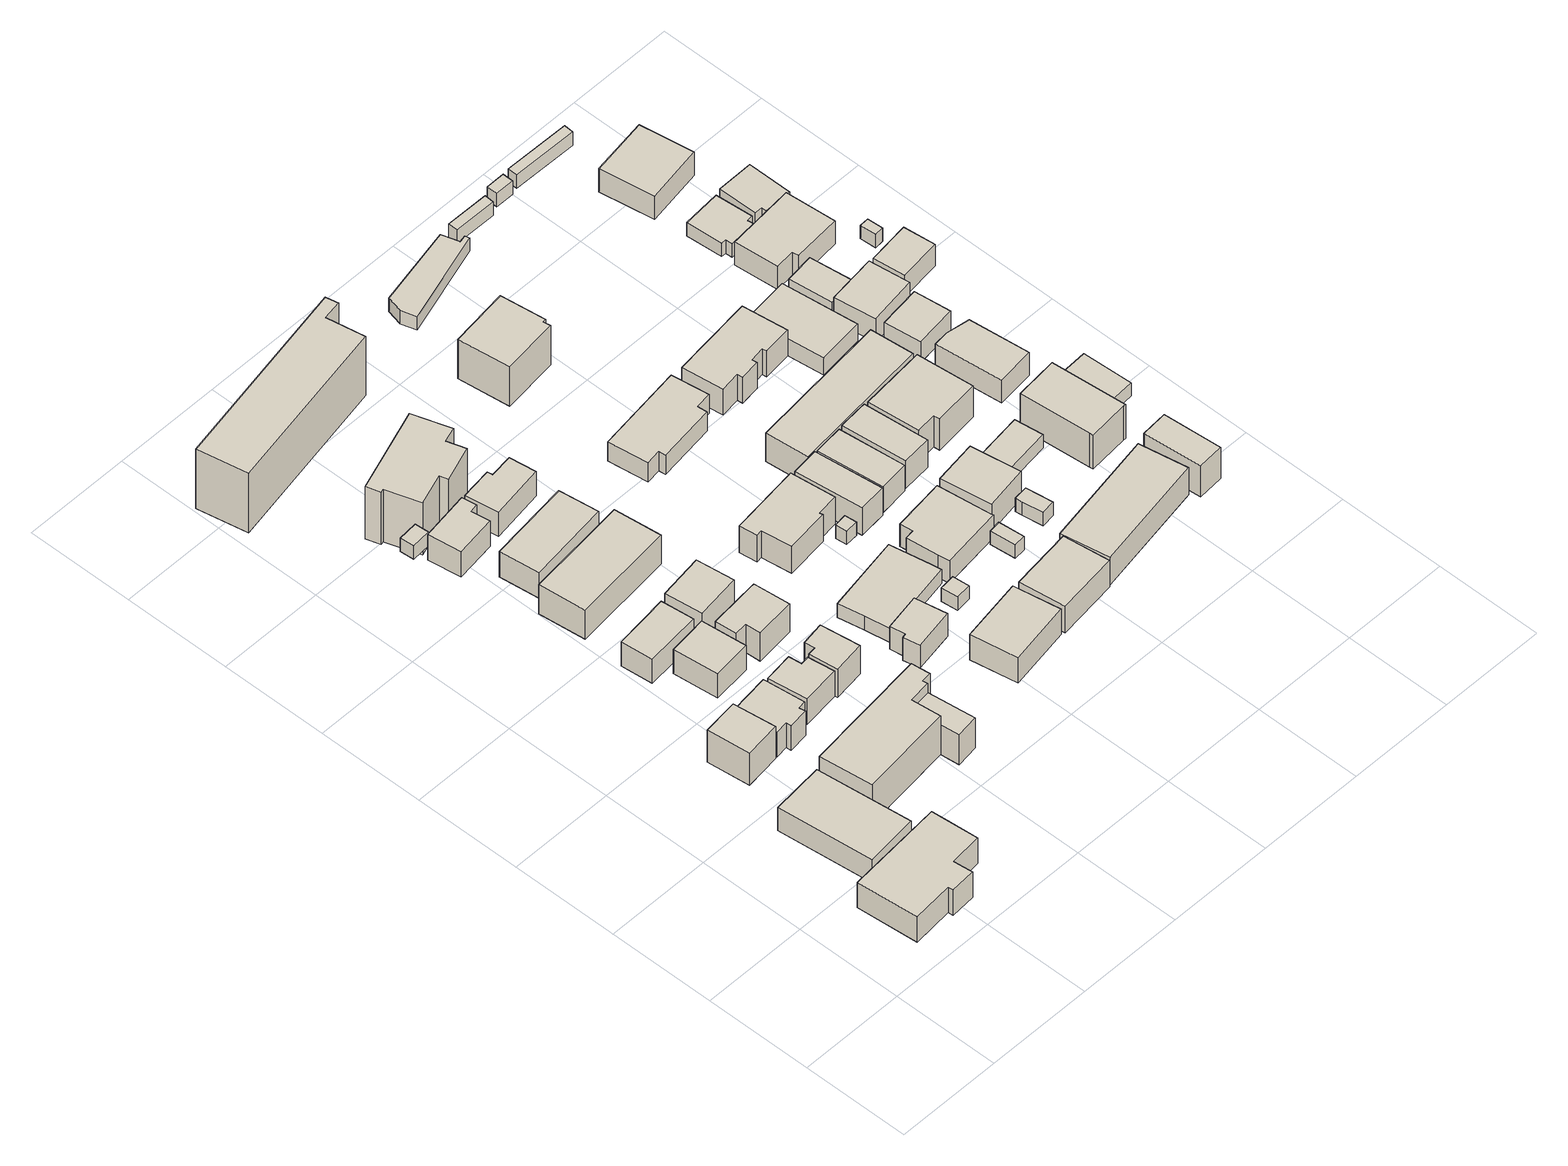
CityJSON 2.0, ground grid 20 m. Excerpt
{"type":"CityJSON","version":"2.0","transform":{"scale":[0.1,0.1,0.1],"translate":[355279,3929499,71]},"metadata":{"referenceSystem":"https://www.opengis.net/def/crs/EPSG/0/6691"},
"CityObjects":{
"building1":{"type":"Building","attributes":{"usage":"411","measuredHeight":7.6,"storeysAboveGround":2,"BuildingIDAttribute.prefecture":"14","BuildingIDAttribute.city":"14153","BuildingDetailAttribute.totalFloorArea":333.17,"BuildingDetailAttribute.buildingFootprintArea":166.59,"BuildingDetailAttribute.buildingStructureType":"601","BuildingDetailAttribute.buildingStructureOrgType":"1","BuildingDetailAttribute.orgUsage":"10","BuildingDetailAttribute.surveyYear":2015},"geometry":[{"type":"Solid","lod":"1","boundaries":[[[[0,1,2,3,4,5,6,7,8]],[[7,9,10,8]],[[6,11,9,7]],[[5,12,11,6]],[[4,13,12,5]],[[3,14,13,4]],[[2,15,14,3]],[[1,16,15,2]],[[0,17,16,1]],[[8,10,17,0]],[[9,11,12,13,14,15,16,17,10]]]]}]},
"building2":{"type":"Building","attributes":{"usage":"412","measuredHeight":5.9,"storeysAboveGround":2,"BuildingIDAttribute.prefecture":"14","BuildingIDAttribute.city":"14153","BuildingDetailAttribute.totalFloorArea":292.75,"BuildingDetailAttribute.buildingFootprintArea":146.38,"BuildingDetailAttribute.buildingStructureType":"601","BuildingDetailAttribute.buildingStructureOrgType":"1","BuildingDetailAttribute.orgUsage":"20","BuildingDetailAttribute.surveyYear":2015},"geometry":[{"type":"Solid","lod":"1","boundaries":[[[[18,19,20,21]],[[20,22,23,21]],[[19,24,22,20]],[[18,25,24,19]],[[21,23,25,18]],[[22,24,25,23]]]]}]},
"building3":{"type":"Building","attributes":{"usage":"411","measuredHeight":8.4,"storeysAboveGround":3,"BuildingIDAttribute.prefecture":"14","BuildingIDAttribute.city":"14153","BuildingDetailAttribute.totalFloorArea":114.11,"BuildingDetailAttribute.buildingFootprintArea":38.04,"BuildingDetailAttribute.buildingStructureType":"601","BuildingDetailAttribute.buildingStructureOrgType":"1","BuildingDetailAttribute.orgUsage":"10","BuildingDetailAttribute.surveyYear":2015},"geometry":[{"type":"Solid","lod":"1","boundaries":[[[[26,27,28,29]],[[28,30,31,29]],[[27,32,30,28]],[[26,33,32,27]],[[29,31,33,26]],[[30,32,33,31]]]]}]},
"building4":{"type":"Building","attributes":{"usage":"411","measuredHeight":7.3,"storeysAboveGround":2,"BuildingIDAttribute.prefecture":"14","BuildingIDAttribute.city":"14153","BuildingDetailAttribute.totalFloorArea":107.25,"BuildingDetailAttribute.buildingFootprintArea":53.63,"BuildingDetailAttribute.buildingStructureType":"601","BuildingDetailAttribute.buildingStructureOrgType":"1","BuildingDetailAttribute.orgUsage":"10","BuildingDetailAttribute.surveyYear":2015},"geometry":[{"type":"Solid","lod":"1","boundaries":[[[[34,35,36,37,38,39,40,41]],[[40,42,43,41]],[[39,44,42,40]],[[38,45,44,39]],[[37,46,45,38]],[[36,47,46,37]],[[35,48,47,36]],[[34,49,48,35]],[[41,43,49,34]],[[42,44,45,46,47,48,49,43]]]]}]},
"building5":{"type":"Building","attributes":{"usage":"412","measuredHeight":9.6,"storeysAboveGround":3,"BuildingIDAttribute.prefecture":"14","BuildingIDAttribute.city":"14153","BuildingDetailAttribute.totalFloorArea":547.29,"BuildingDetailAttribute.buildingFootprintArea":182.43,"BuildingDetailAttribute.buildingStructureType":"610","BuildingDetailAttribute.buildingStructureOrgType":"2","BuildingDetailAttribute.orgUsage":"20","BuildingDetailAttribute.surveyYear":2015},"geometry":[{"type":"Solid","lod":"1","boundaries":[[[[50,51,52,53,54,55,56,57]],[[56,58,59,57]],[[55,60,58,56]],[[54,61,60,55]],[[53,62,61,54]],[[52,63,62,53]],[[51,64,63,52]],[[50,65,64,51]],[[57,59,65,50]],[[58,60,61,62,63,64,65,59]]]]}]},
"building6":{"type":"Building","attributes":{"usage":"411","measuredHeight":6.6,"storeysAboveGround":2,"BuildingIDAttribute.prefecture":"14","BuildingIDAttribute.city":"14153","BuildingDetailAttribute.totalFloorArea":104.33,"BuildingDetailAttribute.buildingFootprintArea":52.16,"BuildingDetailAttribute.buildingStructureType":"601","BuildingDetailAttribute.buildingStructureOrgType":"1","BuildingDetailAttribute.orgUsage":"10","BuildingDetailAttribute.surveyYear":2015},"geometry":[{"type":"Solid","lod":"1","boundaries":[[[[66,67,68,69]],[[68,70,71,69]],[[67,72,70,68]],[[66,73,72,67]],[[69,71,73,66]],[[70,72,73,71]]]]}]},
"building7":{"type":"Building","attributes":{"usage":"411","measuredHeight":6.3,"storeysAboveGround":2,"BuildingIDAttribute.prefecture":"14","BuildingIDAttribute.city":"14153","BuildingDetailAttribute.totalFloorArea":102.64,"BuildingDetailAttribute.buildingFootprintArea":51.32,"BuildingDetailAttribute.buildingStructureType":"601","BuildingDetailAttribute.buildingStructureOrgType":"1","BuildingDetailAttribute.orgUsage":"10","BuildingDetailAttribute.surveyYear":2015},"geometry":[{"type":"Solid","lod":"1","boundaries":[[[[74,75,76,77]],[[76,78,79,77]],[[75,80,78,76]],[[74,81,80,75]],[[77,79,81,74]],[[78,80,81,79]]]]}]},
"building8":{"type":"Building","attributes":{"usage":"411","measuredHeight":6.7,"storeysAboveGround":2,"BuildingIDAttribute.prefecture":"14","BuildingIDAttribute.city":"14153","BuildingDetailAttribute.totalFloorArea":80.63,"BuildingDetailAttribute.buildingFootprintArea":40.31,"BuildingDetailAttribute.buildingStructureType":"601","BuildingDetailAttribute.buildingStructureOrgType":"1","BuildingDetailAttribute.orgUsage":"10","BuildingDetailAttribute.surveyYear":2015},"geometry":[{"type":"Solid","lod":"1","boundaries":[[[[82,83,84,85,86,87]],[[86,88,89,87]],[[85,90,88,86]],[[84,91,90,85]],[[83,92,91,84]],[[82,93,92,83]],[[87,89,93,82]],[[88,90,91,92,93,89]]]]}]},
"building9":{"type":"Building","attributes":{"BuildingIDAttribute.prefecture":"14","BuildingIDAttribute.city":"14153","BuildingDetailAttribute.surveyYear":2015},"geometry":[{"type":"Solid","lod":"1","boundaries":[[[[94,95,96,97]],[[96,98,99,97]],[[95,100,98,96]],[[94,101,100,95]],[[97,99,101,94]],[[98,100,101,99]]]]}]},
"building10":{"type":"Building","attributes":{"usage":"412","measuredHeight":9.3,"storeysAboveGround":3,"BuildingIDAttribute.prefecture":"14","BuildingIDAttribute.city":"14153","BuildingDetailAttribute.totalFloorArea":103.38,"BuildingDetailAttribute.buildingFootprintArea":34.46,"BuildingDetailAttribute.buildingStructureType":"610","BuildingDetailAttribute.buildingStructureOrgType":"2","BuildingDetailAttribute.orgUsage":"20","BuildingDetailAttribute.surveyYear":2015},"geometry":[{"type":"Solid","lod":"1","boundaries":[[[[54,53,102,103]],[[102,104,105,103]],[[53,106,104,102]],[[54,107,106,53]],[[103,105,107,54]],[[104,106,107,105]]]]}]},
"building11":{"type":"Building","attributes":{"usage":"411","measuredHeight":6.7,"storeysAboveGround":2,"BuildingIDAttribute.prefecture":"14","BuildingIDAttribute.city":"14153","BuildingDetailAttribute.totalFloorArea":86.81,"BuildingDetailAttribute.buildingFootprintArea":43.4,"BuildingDetailAttribute.buildingStructureType":"601","BuildingDetailAttribute.buildingStructureOrgType":"1","BuildingDetailAttribute.orgUsage":"10","BuildingDetailAttribute.surveyYear":2015},"geometry":[{"type":"Solid","lod":"1","boundaries":[[[[108,109,110,111,112,113]],[[112,114,115,113]],[[111,116,114,112]],[[110,117,116,111]],[[109,118,117,110]],[[108,119,118,109]],[[113,115,119,108]],[[114,116,117,118,119,115]]]]}]},
"building12":{"type":"Building","attributes":{"usage":"411","measuredHeight":7.1,"storeysAboveGround":2,"BuildingIDAttribute.prefecture":"14","BuildingIDAttribute.city":"14153","BuildingDetailAttribute.totalFloorArea":68.6,"BuildingDetailAttribute.buildingFootprintArea":34.3,"BuildingDetailAttribute.buildingStructureType":"601","BuildingDetailAttribute.buildingStructureOrgType":"1","BuildingDetailAttribute.orgUsage":"10","BuildingDetailAttribute.surveyYear":2015},"geometry":[{"type":"Solid","lod":"1","boundaries":[[[[120,121,122,123,124,125,126]],[[125,127,128,126]],[[124,129,127,125]],[[123,130,129,124]],[[122,131,130,123]],[[121,132,131,122]],[[120,133,132,121]],[[126,128,133,120]],[[127,129,130,131,132,133,128]]]]}]},
"building13":{"type":"Building","attributes":{"usage":"412","measuredHeight":7.9,"storeysAboveGround":2,"BuildingIDAttribute.prefecture":"14","BuildingIDAttribute.city":"14153","BuildingDetailAttribute.totalFloorArea":336.53,"BuildingDetailAttribute.buildingFootprintArea":168.26,"BuildingDetailAttribute.buildingStructureType":"610","BuildingDetailAttribute.buildingStructureOrgType":"2","BuildingDetailAttribute.orgUsage":"20","BuildingDetailAttribute.surveyYear":2015},"geometry":[{"type":"Solid","lod":"1","boundaries":[[[[134,135,136,137]],[[136,138,139,137]],[[135,140,138,136]],[[134,141,140,135]],[[137,139,141,134]],[[138,140,141,139]]]]}]},
"building14":{"type":"Building","attributes":{"usage":"411","measuredHeight":7.2,"storeysAboveGround":2,"BuildingIDAttribute.prefecture":"14","BuildingIDAttribute.city":"14153","BuildingDetailAttribute.totalFloorArea":99.93,"BuildingDetailAttribute.buildingFootprintArea":49.97,"BuildingDetailAttribute.buildingStructureType":"601","BuildingDetailAttribute.buildingStructureOrgType":"1","BuildingDetailAttribute.orgUsage":"10","BuildingDetailAttribute.surveyYear":2015},"geometry":[{"type":"Solid","lod":"1","boundaries":[[[[142,143,144,145,146,147]],[[146,148,149,147]],[[145,150,148,146]],[[144,151,150,145]],[[143,152,151,144]],[[142,153,152,143]],[[147,149,153,142]],[[148,150,151,152,153,149]]]]}]},
"building15":{"type":"Building","attributes":{"usage":"411","measuredHeight":7.3,"storeysAboveGround":2,"BuildingIDAttribute.prefecture":"14","BuildingIDAttribute.city":"14153","BuildingDetailAttribute.totalFloorArea":98.72,"BuildingDetailAttribute.buildingFootprintArea":49.36,"BuildingDetailAttribute.buildingStructureType":"601","BuildingDetailAttribute.buildingStructureOrgType":"1","BuildingDetailAttribute.orgUsage":"10","BuildingDetailAttribute.surveyYear":2015},"geometry":[{"type":"Solid","lod":"1","boundaries":[[[[154,155,156,157]],[[156,158,159,157]],[[155,160,158,156]],[[154,161,160,155]],[[157,159,161,154]],[[158,160,161,159]]]]}]},
"building16":{"type":"Building","attributes":{"usage":"412","measuredHeight":6.3,"storeysAboveGround":2,"BuildingIDAttribute.prefecture":"14","BuildingIDAttribute.city":"14153","BuildingDetailAttribute.totalFloorArea":190.9,"BuildingDetailAttribute.buildingFootprintArea":95.45,"BuildingDetailAttribute.buildingStructureType":"601","BuildingDetailAttribute.buildingStructureOrgType":"1","BuildingDetailAttribute.orgUsage":"20","BuildingDetailAttribute.surveyYear":2015},"geometry":[{"type":"Solid","lod":"1","boundaries":[[[[162,163,164,165]],[[164,166,167,165]],[[163,168,166,164]],[[162,169,168,163]],[[165,167,169,162]],[[166,168,169,167]]]]}]},
"building17":{"type":"Building","attributes":{"usage":"411","measuredHeight":13.6,"storeysAboveGround":2,"BuildingIDAttribute.prefecture":"14","BuildingIDAttribute.city":"14153","BuildingDetailAttribute.totalFloorArea":259.99,"BuildingDetailAttribute.buildingFootprintArea":129.99,"BuildingDetailAttribute.buildingStructureType":"601","BuildingDetailAttribute.buildingStructureOrgType":"1","BuildingDetailAttribute.orgUsage":"10","BuildingDetailAttribute.surveyYear":2015},"geometry":[{"type":"Solid","lod":"1","boundaries":[[[[170,171,172,173,174,175,176,177,178,179]],[[178,180,181,179]],[[177,182,180,178]],[[176,183,182,177]],[[175,184,183,176]],[[174,185,184,175]],[[173,186,185,174]],[[172,187,186,173]],[[171,188,187,172]],[[170,189,188,171]],[[179,181,189,170]],[[180,182,183,184,185,186,187,188,189,181]]]]}]},
"building18":{"type":"Building","attributes":{"usage":"411","measuredHeight":5.8,"storeysAboveGround":2,"BuildingIDAttribute.prefecture":"14","BuildingIDAttribute.city":"14153","BuildingDetailAttribute.totalFloorArea":96.64,"BuildingDetailAttribute.buildingFootprintArea":48.32,"BuildingDetailAttribute.buildingStructureType":"601","BuildingDetailAttribute.buildingStructureOrgType":"1","BuildingDetailAttribute.orgUsage":"10","BuildingDetailAttribute.surveyYear":2015},"geometry":[{"type":"Solid","lod":"1","boundaries":[[[[190,191,192,193,194,195]],[[194,196,197,195]],[[193,198,196,194]],[[192,199,198,193]],[[191,200,199,192]],[[190,201,200,191]],[[195,197,201,190]],[[196,198,199,200,201,197]]]]}]},
"building19":{"type":"Building","attributes":{"usage":"412","measuredHeight":13.7,"storeysAboveGround":4,"BuildingIDAttribute.prefecture":"14","BuildingIDAttribute.city":"14153","BuildingDetailAttribute.totalFloorArea":1164.12,"BuildingDetailAttribute.buildingFootprintArea":291.03,"BuildingDetailAttribute.buildingStructureType":"610","BuildingDetailAttribute.buildingStructureOrgType":"2","BuildingDetailAttribute.orgUsage":"20","BuildingDetailAttribute.surveyYear":2015,"BuildingLandSlideRiskAttribute.description":"1","BuildingLandSlideRiskAttribute.areaType":"1"},"geometry":[{"type":"Solid","lod":"1","boundaries":[[[[202,203,204,205,206,207]],[[206,208,209,207]],[[205,210,208,206]],[[204,211,210,205]],[[203,212,211,204]],[[202,213,212,203]],[[207,209,213,202]],[[208,210,211,212,213,209]]]]}]},
"building20":{"type":"Building","attributes":{"usage":"411","measuredHeight":5.6,"storeysAboveGround":2,"BuildingIDAttribute.prefecture":"14","BuildingIDAttribute.city":"14153","BuildingDetailAttribute.totalFloorArea":74.35,"BuildingDetailAttribute.buildingFootprintArea":37.17,"BuildingDetailAttribute.buildingStructureType":"601","BuildingDetailAttribute.buildingStructureOrgType":"1","BuildingDetailAttribute.orgUsage":"10","BuildingDetailAttribute.surveyYear":2015},"geometry":[{"type":"Solid","lod":"1","boundaries":[[[[214,215,216,217,218,219]],[[218,220,221,219]],[[217,222,220,218]],[[216,223,222,217]],[[215,224,223,216]],[[214,225,224,215]],[[219,221,225,214]],[[220,222,223,224,225,221]]]]}]},
"building21":{"type":"Building","attributes":{"measuredHeight":6.6,"BuildingIDAttribute.prefecture":"14","BuildingIDAttribute.city":"14153","BuildingDetailAttribute.surveyYear":2015},"geometry":[{"type":"Solid","lod":"1","boundaries":[[[[226,227,228,229]],[[228,230,231,229]],[[227,232,230,228]],[[226,233,232,227]],[[229,231,233,226]],[[230,232,233,231]]]]}]},
"building22":{"type":"Building","attributes":{"usage":"411","measuredHeight":4.5,"storeysAboveGround":1,"BuildingIDAttribute.prefecture":"14","BuildingIDAttribute.city":"14153","BuildingDetailAttribute.totalFloorArea":136.46,"BuildingDetailAttribute.buildingFootprintArea":136.46,"BuildingDetailAttribute.buildingStructureType":"601","BuildingDetailAttribute.buildingStructureOrgType":"1","BuildingDetailAttribute.orgUsage":"10","BuildingDetailAttribute.surveyYear":2015},"geometry":[{"type":"Solid","lod":"1","boundaries":[[[[234,235,236,237,238,239]],[[238,240,241,239]],[[237,242,240,238]],[[236,243,242,237]],[[235,244,243,236]],[[234,245,244,235]],[[239,241,245,234]],[[240,242,243,244,245,241]]]]}]},
"building23":{"type":"Building","attributes":{"usage":"411","measuredHeight":7.6,"storeysAboveGround":2,"BuildingIDAttribute.prefecture":"14","BuildingIDAttribute.city":"14153","BuildingDetailAttribute.totalFloorArea":184.68,"BuildingDetailAttribute.buildingFootprintArea":92.34,"BuildingDetailAttribute.buildingStructureType":"601","BuildingDetailAttribute.buildingStructureOrgType":"1","BuildingDetailAttribute.orgUsage":"10","BuildingDetailAttribute.surveyYear":2015},"geometry":[{"type":"Solid","lod":"1","boundaries":[[[[246,247,248,249,250,251,252,253]],[[252,254,255,253]],[[251,256,254,252]],[[250,257,256,251]],[[249,258,257,250]],[[248,259,258,249]],[[247,260,259,248]],[[246,261,260,247]],[[253,255,261,246]],[[254,256,257,258,259,260,261,255]]]]}]},
"building24":{"type":"Building","attributes":{"BuildingIDAttribute.prefecture":"14","BuildingIDAttribute.city":"14153","BuildingDetailAttribute.surveyYear":2015},"geometry":[{"type":"Solid","lod":"1","boundaries":[[[[262,263,264,265]],[[264,266,267,265]],[[263,268,266,264]],[[262,269,268,263]],[[265,267,269,262]],[[266,268,269,267]]]]}]},
"building25":{"type":"Building","attributes":{"BuildingIDAttribute.prefecture":"14","BuildingIDAttribute.city":"14153","BuildingDetailAttribute.surveyYear":2015},"geometry":[{"type":"Solid","lod":"1","boundaries":[[[[270,271,272,273]],[[272,274,275,273]],[[271,276,274,272]],[[270,277,276,271]],[[273,275,277,270]],[[274,276,277,275]]]]}]},
"building26":{"type":"Building","attributes":{"measuredHeight":6.8,"BuildingIDAttribute.prefecture":"14","BuildingIDAttribute.city":"14153","BuildingDetailAttribute.surveyYear":2015},"geometry":[{"type":"Solid","lod":"1","boundaries":[[[[278,279,280,281]],[[280,282,283,281]],[[279,284,282,280]],[[278,285,284,279]],[[281,283,285,278]],[[282,284,285,283]]]]}]},
"building27":{"type":"Building","attributes":{"usage":"411","measuredHeight":7,"storeysAboveGround":2,"BuildingIDAttribute.prefecture":"14","BuildingIDAttribute.city":"14153","BuildingDetailAttribute.totalFloorArea":108.74,"BuildingDetailAttribute.buildingFootprintArea":54.37,"BuildingDetailAttribute.buildingStructureType":"601","BuildingDetailAttribute.buildingStructureOrgType":"1","BuildingDetailAttribute.orgUsage":"10","BuildingDetailAttribute.surveyYear":2015},"geometry":[{"type":"Solid","lod":"1","boundaries":[[[[286,287,288,289]],[[288,290,291,289]],[[287,292,290,288]],[[286,293,292,287]],[[289,291,293,286]],[[290,292,293,291]]]]}]},
"building28":{"type":"Building","attributes":{"usage":"411","measuredHeight":5,"storeysAboveGround":2,"BuildingIDAttribute.prefecture":"14","BuildingIDAttribute.city":"14153","BuildingDetailAttribute.totalFloorArea":232.38,"BuildingDetailAttribute.buildingFootprintArea":116.19,"BuildingDetailAttribute.buildingStructureType":"601","BuildingDetailAttribute.buildingStructureOrgType":"1","BuildingDetailAttribute.orgUsage":"10","BuildingDetailAttribute.surveyYear":2015},"geometry":[{"type":"Solid","lod":"1","boundaries":[[[[294,295,296,297,298,299,300,301]],[[300,302,303,301]],[[299,304,302,300]],[[298,305,304,299]],[[297,306,305,298]],[[296,307,306,297]],[[295,308,307,296]],[[294,309,308,295]],[[301,303,309,294]],[[302,304,305,306,307,308,309,303]]]]}]},
"building29":{"type":"Building","attributes":{"usage":"411","measuredHeight":6.6,"storeysAboveGround":2,"BuildingIDAttribute.prefecture":"14","BuildingIDAttribute.city":"14153","BuildingDetailAttribute.totalFloorArea":195.95,"BuildingDetailAttribute.buildingFootprintArea":97.97,"BuildingDetailAttribute.buildingStructureType":"601","BuildingDetailAttribute.buildingStructureOrgType":"1","BuildingDetailAttribute.orgUsage":"10","BuildingDetailAttribute.surveyYear":2015},"geometry":[{"type":"Solid","lod":"1","boundaries":[[[[310,311,312,313,314,315,316,317]],[[316,318,319,317]],[[315,320,318,316]],[[314,321,320,315]],[[313,322,321,314]],[[312,323,322,313]],[[311,324,323,312]],[[310,325,324,311]],[[317,319,325,310]],[[318,320,321,322,323,324,325,319]]]]}]},
"building30":{"type":"Building","attributes":{"BuildingIDAttribute.prefecture":"14","BuildingIDAttribute.city":"14153","BuildingDetailAttribute.surveyYear":2015},"geometry":[{"type":"Solid","lod":"1","boundaries":[[[[326,327,328,329]],[[328,330,331,329]],[[327,332,330,328]],[[326,333,332,327]],[[329,331,333,326]],[[330,332,333,331]]]]}]},
"building31":{"type":"Building","attributes":{"usage":"411","measuredHeight":10.2,"storeysAboveGround":2,"BuildingIDAttribute.prefecture":"14","BuildingIDAttribute.city":"14153","BuildingDetailAttribute.totalFloorArea":178.38,"BuildingDetailAttribute.buildingFootprintArea":89.19,"BuildingDetailAttribute.buildingStructureType":"601","BuildingDetailAttribute.buildingStructureOrgType":"1","BuildingDetailAttribute.orgUsage":"10","BuildingDetailAttribute.surveyYear":2015},"geometry":[{"type":"Solid","lod":"1","boundaries":[[[[334,335,336,337,338,339]],[[338,340,341,339]],[[337,342,340,338]],[[336,343,342,337]],[[335,344,343,336]],[[334,345,344,335]],[[339,341,345,334]],[[340,342,343,344,345,341]]]]}]},
"building32":{"type":"Building","attributes":{"usage":"411","measuredHeight":6.9,"storeysAboveGround":2,"BuildingIDAttribute.prefecture":"14","BuildingIDAttribute.city":"14153","BuildingDetailAttribute.totalFloorArea":116.33,"BuildingDetailAttribute.buildingFootprintArea":58.17,"BuildingDetailAttribute.buildingStructureType":"601","BuildingDetailAttribute.buildingStructureOrgType":"1","BuildingDetailAttribute.orgUsage":"10","BuildingDetailAttribute.surveyYear":2015},"geometry":[{"type":"Solid","lod":"1","boundaries":[[[[346,347,348,349]],[[348,350,351,349]],[[347,352,350,348]],[[346,353,352,347]],[[349,351,353,346]],[[350,352,353,351]]]]}]},
"building33":{"type":"Building","attributes":{"usage":"411","measuredHeight":7,"storeysAboveGround":1,"BuildingIDAttribute.prefecture":"14","BuildingIDAttribute.city":"14153","BuildingDetailAttribute.totalFloorArea":76.03,"BuildingDetailAttribute.buildingFootprintArea":76.03,"BuildingDetailAttribute.buildingStructureType":"601","BuildingDetailAttribute.buildingStructureOrgType":"1","BuildingDetailAttribute.orgUsage":"10","BuildingDetailAttribute.surveyYear":2015},"geometry":[{"type":"Solid","lod":"1","boundaries":[[[[354,355,356,357]],[[356,358,359,357]],[[355,360,358,356]],[[354,361,360,355]],[[357,359,361,354]],[[358,360,361,359]]]]}]},
"building34":{"type":"Building","attributes":{"usage":"411","measuredHeight":7.7,"storeysAboveGround":2,"BuildingIDAttribute.prefecture":"14","BuildingIDAttribute.city":"14153","BuildingDetailAttribute.totalFloorArea":110.24,"BuildingDetailAttribute.buildingFootprintArea":55.12,"BuildingDetailAttribute.buildingStructureType":"601","BuildingDetailAttribute.buildingStructureOrgType":"1","BuildingDetailAttribute.orgUsage":"10","BuildingDetailAttribute.surveyYear":2015},"geometry":[{"type":"Solid","lod":"1","boundaries":[[[[362,363,364,365]],[[364,366,367,365]],[[363,368,366,364]],[[362,369,368,363]],[[365,367,369,362]],[[366,368,369,367]]]]}]},
"building35":{"type":"Building","attributes":{"BuildingIDAttribute.prefecture":"14","BuildingIDAttribute.city":"14153","BuildingDetailAttribute.surveyYear":2015},"geometry":[{"type":"Solid","lod":"1","boundaries":[[[[370,371,372,373,374,375]],[[374,376,377,375]],[[373,378,376,374]],[[372,379,378,373]],[[371,380,379,372]],[[370,381,380,371]],[[375,377,381,370]],[[376,378,379,380,381,377]]]]}]},
"building36":{"type":"Building","attributes":{"usage":"431","storeysAboveGround":2,"BuildingIDAttribute.prefecture":"14","BuildingIDAttribute.city":"14153","BuildingDetailAttribute.totalFloorArea":155.3,"BuildingDetailAttribute.buildingFootprintArea":77.65,"BuildingDetailAttribute.buildingStructureType":"610","BuildingDetailAttribute.buildingStructureOrgType":"2","BuildingDetailAttribute.orgUsage":"141","BuildingDetailAttribute.surveyYear":2015},"geometry":[{"type":"Solid","lod":"1","boundaries":[[[[382,383,384,385,386,387,388]],[[387,389,390,388]],[[386,391,389,387]],[[385,392,391,386]],[[384,393,392,385]],[[383,394,393,384]],[[382,395,394,383]],[[388,390,395,382]],[[389,391,392,393,394,395,390]]]]}]},
"building37":{"type":"Building","attributes":{"measuredHeight":7.1,"BuildingIDAttribute.prefecture":"14","BuildingIDAttribute.city":"14153","BuildingDetailAttribute.surveyYear":2015},"geometry":[{"type":"Solid","lod":"1","boundaries":[[[[396,397,398,399]],[[398,400,401,399]],[[397,402,400,398]],[[396,403,402,397]],[[399,401,403,396]],[[400,402,403,401]]]]}]},
"building38":{"type":"Building","attributes":{"usage":"412","measuredHeight":6.7,"storeysAboveGround":2,"BuildingIDAttribute.prefecture":"14","BuildingIDAttribute.city":"14153","BuildingDetailAttribute.totalFloorArea":399.94,"BuildingDetailAttribute.buildingFootprintArea":199.97,"BuildingDetailAttribute.buildingStructureType":"610","BuildingDetailAttribute.buildingStructureOrgType":"2","BuildingDetailAttribute.orgUsage":"20","BuildingDetailAttribute.surveyYear":2015},"geometry":[{"type":"Solid","lod":"1","boundaries":[[[[404,405,406,407]],[[406,408,409,407]],[[405,410,408,406]],[[404,411,410,405]],[[407,409,411,404]],[[408,410,411,409]]]]}]},
"building39":{"type":"Building","attributes":{"usage":"411","measuredHeight":6.5,"storeysAboveGround":1,"BuildingIDAttribute.prefecture":"14","BuildingIDAttribute.city":"14153","BuildingDetailAttribute.totalFloorArea":125.67,"BuildingDetailAttribute.buildingFootprintArea":125.67,"BuildingDetailAttribute.buildingStructureType":"601","BuildingDetailAttribute.buildingStructureOrgType":"1","BuildingDetailAttribute.orgUsage":"10","BuildingDetailAttribute.surveyYear":2015},"geometry":[{"type":"Solid","lod":"1","boundaries":[[[[412,413,414,415,416,417,418,419,420,421]],[[420,422,423,421]],[[419,424,422,420]],[[418,425,424,419]],[[417,426,425,418]],[[416,427,426,417]],[[415,428,427,416]],[[414,429,428,415]],[[413,430,429,414]],[[412,431,430,413]],[[421,423,431,412]],[[422,424,425,426,427,428,429,430,431,423]]]]}]},
"building40":{"type":"Building","attributes":{"usage":"411","storeysAboveGround":1,"BuildingIDAttribute.prefecture":"14","BuildingIDAttribute.city":"14153","BuildingDetailAttribute.totalFloorArea":47.79,"BuildingDetailAttribute.buildingFootprintArea":47.79,"BuildingDetailAttribute.buildingStructureType":"601","BuildingDetailAttribute.buildingStructureOrgType":"1","BuildingDetailAttribute.orgUsage":"10","BuildingDetailAttribute.surveyYear":2015},"geometry":[{"type":"Solid","lod":"1","boundaries":[[[[432,433,434,435]],[[434,436,437,435]],[[433,438,436,434]],[[432,439,438,433]],[[435,437,439,432]],[[436,438,439,437]]]]}]},
"building41":{"type":"Building","attributes":{"usage":"411","measuredHeight":8.4,"storeysAboveGround":2,"BuildingIDAttribute.prefecture":"14","BuildingIDAttribute.city":"14153","BuildingDetailAttribute.totalFloorArea":213.61,"BuildingDetailAttribute.buildingFootprintArea":106.8,"BuildingDetailAttribute.buildingStructureType":"601","BuildingDetailAttribute.buildingStructureOrgType":"1","BuildingDetailAttribute.orgUsage":"10","BuildingDetailAttribute.surveyYear":2015},"geometry":[{"type":"Solid","lod":"1","boundaries":[[[[440,441,442,443,444,445]],[[444,446,447,445]],[[443,448,446,444]],[[442,449,448,443]],[[441,450,449,442]],[[440,451,450,441]],[[445,447,451,440]],[[446,448,449,450,451,447]]]]}]},
"building42":{"type":"Building","attributes":{"BuildingIDAttribute.prefecture":"14","BuildingIDAttribute.city":"14153","BuildingDetailAttribute.surveyYear":2015},"geometry":[{"type":"Solid","lod":"1","boundaries":[[[[452,453,454,455]],[[454,456,457,455]],[[453,458,456,454]],[[452,459,458,453]],[[455,457,459,452]],[[456,458,459,457]]]]}]},
"building43":{"type":"Building","attributes":{"usage":"412","measuredHeight":4.9,"storeysAboveGround":2,"BuildingIDAttribute.prefecture":"14","BuildingIDAttribute.city":"14153","BuildingDetailAttribute.totalFloorArea":206.24,"BuildingDetailAttribute.buildingFootprintArea":103.12,"BuildingDetailAttribute.buildingStructureType":"601","BuildingDetailAttribute.buildingStructureOrgType":"1","BuildingDetailAttribute.orgUsage":"20","BuildingDetailAttribute.surveyYear":2015},"geometry":[{"type":"Solid","lod":"1","boundaries":[[[[460,461,462,463]],[[462,464,465,463]],[[461,466,464,462]],[[460,467,466,461]],[[463,465,467,460]],[[464,466,467,465]]]]}]},
"building44":{"type":"Building","attributes":{"usage":"414","measuredHeight":7.9,"storeysAboveGround":3,"BuildingIDAttribute.prefecture":"14","BuildingIDAttribute.city":"14153","BuildingDetailAttribute.totalFloorArea":309.02,"BuildingDetailAttribute.buildingFootprintArea":103.01,"BuildingDetailAttribute.buildingStructureType":"610","BuildingDetailAttribute.buildingStructureOrgType":"2","BuildingDetailAttribute.orgUsage":"44","BuildingDetailAttribute.surveyYear":2015},"geometry":[{"type":"Solid","lod":"1","boundaries":[[[[468,469,470,471,472,473]],[[472,474,475,473]],[[471,476,474,472]],[[470,477,476,471]],[[469,478,477,470]],[[468,479,478,469]],[[473,475,479,468]],[[474,476,477,478,479,475]]]]}]},
"building45":{"type":"Building","attributes":{"measuredHeight":8.4,"BuildingIDAttribute.prefecture":"14","BuildingIDAttribute.city":"14153","BuildingDetailAttribute.surveyYear":2015},"geometry":[{"type":"Solid","lod":"1","boundaries":[[[[480,481,482,483]],[[482,484,485,483]],[[481,486,484,482]],[[480,487,486,481]],[[483,485,487,480]],[[484,486,487,485]]]]}]},
"building46":{"type":"Building","attributes":{"BuildingIDAttribute.prefecture":"14","BuildingIDAttribute.city":"14153","BuildingDetailAttribute.surveyYear":2015},"geometry":[{"type":"Solid","lod":"1","boundaries":[[[[488,489,490,491]],[[490,492,493,491]],[[489,494,492,490]],[[488,495,494,489]],[[491,493,495,488]],[[492,494,495,493]]]]}]},
"building47":{"type":"Building","attributes":{"usage":"414","measuredHeight":5.6,"storeysAboveGround":3,"BuildingIDAttribute.prefecture":"14","BuildingIDAttribute.city":"14153","BuildingDetailAttribute.totalFloorArea":234.07,"BuildingDetailAttribute.buildingFootprintArea":78.02,"BuildingDetailAttribute.buildingStructureType":"610","BuildingDetailAttribute.buildingStructureOrgType":"2","BuildingDetailAttribute.orgUsage":"44","BuildingDetailAttribute.surveyYear":2015},"geometry":[{"type":"Solid","lod":"1","boundaries":[[[[496,497,498,499,500]],[[499,501,502,500]],[[498,503,501,499]],[[497,504,503,498]],[[496,505,504,497]],[[500,502,505,496]],[[501,503,504,505,502]]]]}]},
"building48":{"type":"Building","attributes":{"usage":"411","measuredHeight":5,"storeysAboveGround":1,"BuildingIDAttribute.prefecture":"14","BuildingIDAttribute.city":"14153","BuildingDetailAttribute.totalFloorArea":52.3,"BuildingDetailAttribute.buildingFootprintArea":52.3,"BuildingDetailAttribute.buildingStructureType":"610","BuildingDetailAttribute.buildingStructureOrgType":"2","BuildingDetailAttribute.orgUsage":"10","BuildingDetailAttribute.surveyYear":2015},"geometry":[{"type":"Solid","lod":"1","boundaries":[[[[506,507,508,509]],[[508,510,511,509]],[[507,512,510,508]],[[506,513,512,507]],[[509,511,513,506]],[[510,512,513,511]]]]}]},
"building49":{"type":"Building","attributes":{"usage":"411","measuredHeight":5.5,"storeysAboveGround":1,"BuildingIDAttribute.prefecture":"14","BuildingIDAttribute.city":"14153","BuildingDetailAttribute.totalFloorArea":69.31,"BuildingDetailAttribute.buildingFootprintArea":69.31,"BuildingDetailAttribute.buildingStructureType":"610","BuildingDetailAttribute.buildingStructureOrgType":"2","BuildingDetailAttribute.orgUsage":"10","BuildingDetailAttribute.surveyYear":2015},"geometry":[{"type":"Solid","lod":"1","boundaries":[[[[514,515,516,517]],[[516,518,519,517]],[[515,520,518,516]],[[514,521,520,515]],[[517,519,521,514]],[[518,520,521,519]]]]}]},
"building50":{"type":"Building","attributes":{"usage":"411","storeysAboveGround":1,"BuildingIDAttribute.prefecture":"14","BuildingIDAttribute.city":"14153","BuildingDetailAttribute.totalFloorArea":43.44,"BuildingDetailAttribute.buildingFootprintArea":43.44,"BuildingDetailAttribute.buildingStructureType":"601","BuildingDetailAttribute.buildingStructureOrgType":"1","BuildingDetailAttribute.orgUsage":"10","BuildingDetailAttribute.surveyYear":2015},"geometry":[{"type":"Solid","lod":"1","boundaries":[[[[522,523,524,525]],[[524,526,527,525]],[[523,528,526,524]],[[522,529,528,523]],[[525,527,529,522]],[[526,528,529,527]]]]}]},
"building51":{"type":"Building","attributes":{"usage":"412","storeysAboveGround":2,"BuildingIDAttribute.prefecture":"14","BuildingIDAttribute.city":"14153","BuildingDetailAttribute.totalFloorArea":107.82,"BuildingDetailAttribute.buildingFootprintArea":53.91,"BuildingDetailAttribute.buildingStructureType":"610","BuildingDetailAttribute.buildingStructureOrgType":"2","BuildingDetailAttribute.orgUsage":"20","BuildingDetailAttribute.surveyYear":2015},"geometry":[{"type":"Solid","lod":"1","boundaries":[[[[530,531,532,533]],[[532,534,535,533]],[[531,536,534,532]],[[530,537,536,531]],[[533,535,537,530]],[[534,536,537,535]]]]}]},
"building52":{"type":"Building","attributes":{"usage":"411","storeysAboveGround":1,"BuildingIDAttribute.prefecture":"14","BuildingIDAttribute.city":"14153","BuildingDetailAttribute.totalFloorArea":54.96,"BuildingDetailAttribute.buildingFootprintArea":54.96,"BuildingDetailAttribute.buildingStructureType":"601","BuildingDetailAttribute.buildingStructureOrgType":"1","BuildingDetailAttribute.orgUsage":"10","BuildingDetailAttribute.surveyYear":2015},"geometry":[{"type":"Solid","lod":"1","boundaries":[[[[538,539,540,541,542,543,544,545]],[[544,546,547,545]],[[543,548,546,544]],[[542,549,548,543]],[[541,550,549,542]],[[540,551,550,541]],[[539,552,551,540]],[[538,553,552,539]],[[545,547,553,538]],[[546,548,549,550,551,552,553,547]]]]}]},
"building53":{"type":"Building","attributes":{"usage":"411","measuredHeight":6.2,"storeysAboveGround":2,"BuildingIDAttribute.prefecture":"14","BuildingIDAttribute.city":"14153","BuildingDetailAttribute.totalFloorArea":207.19,"BuildingDetailAttribute.buildingFootprintArea":103.6,"BuildingDetailAttribute.buildingStructureType":"601","BuildingDetailAttribute.buildingStructureOrgType":"1","BuildingDetailAttribute.orgUsage":"10","BuildingDetailAttribute.surveyYear":2015},"geometry":[{"type":"Solid","lod":"1","boundaries":[[[[554,555,556,557,558,559]],[[558,560,561,559]],[[557,562,560,558]],[[556,563,562,557]],[[555,564,563,556]],[[554,565,564,555]],[[559,561,565,554]],[[560,562,563,564,565,561]]]]}]},
"building54":{"type":"Building","attributes":{"BuildingIDAttribute.prefecture":"14","BuildingIDAttribute.city":"14153","BuildingDetailAttribute.surveyYear":2015},"geometry":[{"type":"Solid","lod":"1","boundaries":[[[[566,567,568,569]],[[568,570,571,569]],[[567,572,570,568]],[[566,573,572,567]],[[569,571,573,566]],[[570,572,573,571]]]]}]},
"building55":{"type":"Building","attributes":{"usage":"411","measuredHeight":6.2,"storeysAboveGround":2,"BuildingIDAttribute.prefecture":"14","BuildingIDAttribute.city":"14153","BuildingDetailAttribute.totalFloorArea":184.75,"BuildingDetailAttribute.buildingFootprintArea":92.37,"BuildingDetailAttribute.buildingStructureType":"601","BuildingDetailAttribute.buildingStructureOrgType":"1","BuildingDetailAttribute.orgUsage":"10","BuildingDetailAttribute.surveyYear":2015},"geometry":[{"type":"Solid","lod":"1","boundaries":[[[[574,575,576,577]],[[576,578,579,577]],[[575,580,578,576]],[[574,581,580,575]],[[577,579,581,574]],[[578,580,581,579]]]]}]},
"building56":{"type":"Building","attributes":{"usage":"411","measuredHeight":5.5,"storeysAboveGround":1,"BuildingIDAttribute.prefecture":"14","BuildingIDAttribute.city":"14153","BuildingDetailAttribute.totalFloorArea":46.9,"BuildingDetailAttribute.buildingFootprintArea":46.9,"BuildingDetailAttribute.buildingStructureType":"610","BuildingDetailAttribute.buildingStructureOrgType":"2","BuildingDetailAttribute.orgUsage":"10","BuildingDetailAttribute.surveyYear":2015},"geometry":[{"type":"Solid","lod":"1","boundaries":[[[[582,583,584,585]],[[584,586,587,585]],[[583,588,586,584]],[[582,589,588,583]],[[585,587,589,582]],[[586,588,589,587]]]]}]},
"building57":{"type":"Building","attributes":{"usage":"411","storeysAboveGround":1,"BuildingIDAttribute.prefecture":"14","BuildingIDAttribute.city":"14153","BuildingDetailAttribute.totalFloorArea":54.16,"BuildingDetailAttribute.buildingFootprintArea":54.16,"BuildingDetailAttribute.buildingStructureType":"601","BuildingDetailAttribute.buildingStructureOrgType":"1","BuildingDetailAttribute.orgUsage":"10","BuildingDetailAttribute.surveyYear":2015},"geometry":[{"type":"Solid","lod":"1","boundaries":[[[[590,591,592,593,594,595]],[[594,596,597,595]],[[593,598,596,594]],[[592,599,598,593]],[[591,600,599,592]],[[590,601,600,591]],[[595,597,601,590]],[[596,598,599,600,601,597]]]]}]},
"building58":{"type":"Building","attributes":{"BuildingIDAttribute.prefecture":"14","BuildingIDAttribute.city":"14153","BuildingDetailAttribute.surveyYear":2015},"geometry":[{"type":"Solid","lod":"1","boundaries":[[[[602,603,604,605]],[[604,606,607,605]],[[603,608,606,604]],[[602,609,608,603]],[[605,607,609,602]],[[606,608,609,607]]]]}]}
},
"vertices":[
[223,137,84],[225,113,84],[231,49,84],[171,43,84],[175,7,84],[128,3,84],[127,13,84],[51,6,84],[41,120,84],[51,6,141],[41,120,141],[127,13,141],[128,3,141],[175,7,141],[171,43,141],[231,49,141],[225,113,141],[223,137,141],
[191,149,84],[93,138,84],[74,315,84],[171,325,84],[74,315,136],[171,325,136],[93,138,136],[191,149,136],
[104,489,83],[170,497,83],[180,418,83],[113,410,83],[180,418,155],[113,410,155],[170,497,155],[104,489,155],
[175,500,80],[251,510,80],[260,433,80],[245,431,80],[247,419,80],[210,414,80],[209,424,80],[186,421,80],[209,424,135],[186,421,135],[210,414,135],[247,419,135],[245,431,135],[260,433,135],[251,510,135],[175,500,135],
[411,354,72],[415,319,72],[397,317,72],[398,308,72],[357,303,72],[363,249,72],[189,228,72],[177,326,72],[189,228,159],[177,326,159],[363,249,159],[357,303,159],[398,308,159],[397,317,159],[415,319,159],[411,354,159],
[161,720,80],[263,732,80],[270,672,80],[167,661,80],[270,672,134],[167,661,134],[263,732,134],[161,720,134],
[283,575,82],[211,567,82],[202,650,82],[274,659,82],[202,650,136],[274,659,136],[211,567,136],[283,575,136],
[258,508,76],[312,515,76],[315,491,76],[331,493,76],[338,444,76],[268,435,76],[338,444,133],[268,435,133],[331,493,133],[315,491,133],[312,515,133],[258,508,133],
[142,1127,78],[144,1101,78],[108,1098,78],[106,1124,78],[108,1098,108],[106,1124,108],[144,1101,108],[142,1127,108],
[409,220,72],[367,214,72],[409,220,139],[367,214,139],[398,308,139],[357,303,139],
[216,1069,78],[201,1066,78],[206,1032,78],[130,1021,78],[121,1082,78],[212,1096,78],[121,1082,135],[212,1096,135],[130,1021,135],[206,1032,135],[201,1066,135],[216,1069,135],
[342,442,72],[335,495,72],[350,497,72],[348,516,72],[391,523,72],[392,514,72],[401,450,72],[392,514,135],[401,450,135],[391,523,135],[348,516,135],[350,497,135],[335,495,135],[342,442,135],
[350,910,71],[360,823,71],[170,802,71],[160,889,71],[170,802,136],[160,889,136],[360,823,136],[350,910,136],
[316,577,73],[314,605,73],[291,603,73],[287,643,73],[383,653,73],[390,585,73],[383,653,136],[390,585,136],[287,643,136],[291,603,136],[314,605,136],[316,577,136],
[368,679,73],[285,668,73],[276,737,73],[359,749,73],[276,737,137],[359,749,137],[285,668,137],[368,679,137],
[174,983,72],[326,1002,72],[336,929,72],[183,909,72],[336,929,129],[183,909,129],[326,1002,129],[174,983,129],
[290,1277,8],[313,1207,8],[286,1198,8],[297,1164,8],[232,1142,8],[227,1157,8],[170,1138,8],[149,1200,8],[143,1198,8],[135,1224,8],[143,1198,125],[135,1224,125],[149,1200,125],[170,1138,125],[227,1157,125],[232,1142,125],[297,1164,125],[286,1198,125],[313,1207,125],[290,1277,125],
[224,1101,72],[282,1109,72],[284,1099,72],[326,1105,72],[333,1055,72],[233,1040,72],[333,1055,126],[233,1040,126],[326,1105,126],[284,1099,126],[282,1109,126],[224,1101,126],
[360,1516,17],[365,1493,17],[330,1487,17],[343,1417,17],[18,1355,17],[0,1447,17],[18,1355,150],[0,1447,150],[343,1417,150],[330,1487,150],[365,1493,150],[360,1516,150],
[474,395,67],[468,425,67],[476,427,67],[471,455,67],[539,468,67],[550,409,67],[539,468,118],[550,409,118],[471,455,118],[476,427,118],[468,425,118],[474,395,118],
[541,355,62],[658,375,62],[673,289,62],[556,269,62],[673,289,119],[556,269,119],[658,375,119],[541,355,119],
[485,466,62],[477,513,62],[468,560,62],[609,586,62],[623,512,62],[626,492,62],[623,512,93],[626,492,93],[609,586,93],[468,560,93],[477,513,93],[485,466,93],
[461,756,66],[593,773,66],[603,690,66],[563,685,66],[564,679,66],[484,669,66],[476,725,66],[465,723,66],[476,725,126],[465,723,126],[484,669,126],[564,679,126],[563,685,126],[603,690,126],[593,773,126],[461,756,126],
[628,471,62],[631,440,62],[602,437,62],[599,468,62],[602,437,92],[599,468,92],[631,440,92],[628,471,92],
[586,651,62],[584,672,62],[608,675,62],[610,653,62],[608,675,92],[610,653,92],[584,672,92],[586,651,92],
[674,378,52],[789,393,52],[800,308,52],[686,293,52],[800,308,112],[686,293,112],[789,393,112],[674,378,112],
[669,654,59],[618,649,59],[603,774,59],[654,780,59],[603,774,120],[654,780,120],[618,649,120],[669,654,120],
[632,1056,59],[642,987,59],[612,983,59],[614,965,59],[506,950,59],[505,963,59],[477,959,59],[467,1033,59],[477,959,102],[467,1033,102],[505,963,102],[506,950,102],[614,965,102],[612,983,102],[642,987,102],[632,1056,102],
[641,490,52],[638,511,52],[631,570,52],[648,572,52],[645,596,52],[741,609,52],[754,510,52],[755,505,52],[754,510,102],[755,505,102],[741,609,102],[645,596,102],[648,572,102],[631,570,102],[638,511,102],[641,490,102],
[768,454,52],[746,452,52],[741,499,52],[763,502,52],[741,499,82],[763,502,82],[746,452,82],[768,454,82],
[453,1329,33],[562,1343,33],[573,1260,33],[567,1259,33],[569,1246,33],[465,1233,33],[569,1246,121],[465,1233,121],[567,1259,121],[573,1260,121],[562,1343,121],[453,1329,121],
[730,665,56],[675,659,56],[661,782,56],[716,788,56],[661,782,114],[716,788,114],[675,659,114],[730,665,114],
[829,623,48],[844,531,48],[764,518,48],[749,611,48],[764,518,109],[749,611,109],[844,531,109],[829,623,109],
[790,674,54],[736,669,54],[723,789,54],[778,794,54],[723,789,116],[778,794,116],[736,669,116],[790,674,116],
[827,470,46],[821,509,46],[820,521,46],[846,524,46],[848,509,46],[853,474,46],[848,509,76],[853,474,76],[846,524,76],[820,521,76],[821,509,76],[827,470,76],
[483,1476,21],[490,1506,21],[638,1538,21],[648,1506,21],[661,1509,21],[663,1501,21],[491,1449,21],[663,1501,51],[491,1449,51],[661,1509,51],[648,1506,51],[638,1538,51],[490,1506,51],[483,1476,51],
[1011,446,40],[1027,357,40],[812,318,40],[796,407,40],[812,318,101],[796,407,101],[1027,357,101],[1011,446,101],
[903,897,41],[911,817,41],[649,789,41],[641,869,41],[649,789,105],[641,869,105],[911,817,105],[903,897,105],
[804,1070,50],[815,986,50],[762,980,50],[761,988,50],[734,984,50],[735,975,50],[698,970,50],[697,980,50],[660,975,50],[650,1051,50],[660,975,108],[650,1051,108],[697,980,108],[698,970,108],[735,975,108],[734,984,108],[761,988,108],[762,980,108],[815,986,108],[804,1070,108],
[944,579,45],[855,567,45],[848,620,45],[937,632,45],[848,620,75],[937,632,75],[855,567,75],[944,579,75],
[911,809,39],[922,703,39],[838,694,39],[837,705,39],[799,701,39],[789,797,39],[799,701,109],[789,797,109],[837,705,109],[838,694,109],[922,703,109],[911,809,109],
[736,1537,30],[735,1519,30],[656,1520,30],[656,1538,30],[656,1520,60],[656,1538,60],[735,1519,60],[736,1537,60],
[918,938,37],[832,928,37],[815,1068,37],[901,1078,37],[815,1068,75],[901,1078,75],[832,928,75],[918,938,75],
[970,500,36],[969,508,36],[957,639,36],[1036,647,36],[1049,507,36],[1045,507,36],[1049,507,112],[1045,507,112],[1036,647,112],[957,639,112],[969,508,112],[970,500,112],
[1085,345,39],[1037,341,39],[1027,449,39],[1076,453,39],[1027,449,109],[1076,453,109],[1037,341,109],[1085,345,109],
[748,1544,35],[783,1544,35],[783,1524,35],[748,1524,35],[783,1524,65],[748,1524,65],[783,1544,65],[748,1544,65],
[961,818,35],[989,821,35],[1032,814,35],[1045,702,35],[975,694,35],[1045,702,86],[975,694,86],[1032,814,86],[989,821,86],[961,818,86],
[1021,917,34],[1029,850,34],[952,840,34],[943,907,34],[952,840,81],[943,907,81],[1029,850,81],[1021,917,81],
[936,918,34],[925,994,34],[1016,1006,34],[1026,931,34],[1016,1006,87],[1026,931,87],[925,994,87],[936,918,87],
[920,1082,36],[974,1089,36],[984,1009,36],[930,1002,36],[984,1009,66],[930,1002,66],[974,1089,66],[920,1082,66],
[1052,650,36],[1113,653,36],[1118,560,36],[1057,556,36],[1118,560,66],[1057,556,66],[1113,653,66],[1052,650,66],
[967,1276,41],[973,1207,41],[962,1206,41],[963,1195,41],[911,1190,41],[910,1203,41],[901,1203,41],[896,1270,41],[901,1203,71],[896,1270,71],[910,1203,71],[911,1190,71],[963,1195,71],[962,1206,71],[973,1207,71],[967,1276,71],
[1032,1192,36],[1040,1098,36],[951,1090,36],[949,1102,36],[913,1098,36],[905,1180,36],[913,1098,88],[905,1180,88],[949,1102,88],[951,1090,88],[1040,1098,88],[1032,1192,88],
[794,1526,38],[794,1544,38],[917,1542,38],[916,1524,38],[917,1542,68],[916,1524,68],[794,1544,68],[794,1526,68],
[995,1347,40],[888,1329,40],[872,1429,40],[979,1446,40],[872,1429,92],[979,1446,92],[888,1329,92],[995,1347,92],
[1105,1018,34],[1112,959,34],[1034,949,34],[1027,1008,34],[1034,949,82],[1027,1008,82],[1112,959,82],[1105,1018,82],
[1049,1201,39],[997,1200,39],[996,1209,39],[982,1209,39],[981,1282,39],[1049,1283,39],[981,1282,69],[1049,1283,69],[982,1209,69],[996,1209,69],[997,1200,69],[1049,1201,69],
[1076,1048,36],[1074,1078,36],[1091,1079,36],[1093,1050,36],[1091,1079,66],[1093,1050,66],[1074,1078,66],[1076,1048,66]
]}
